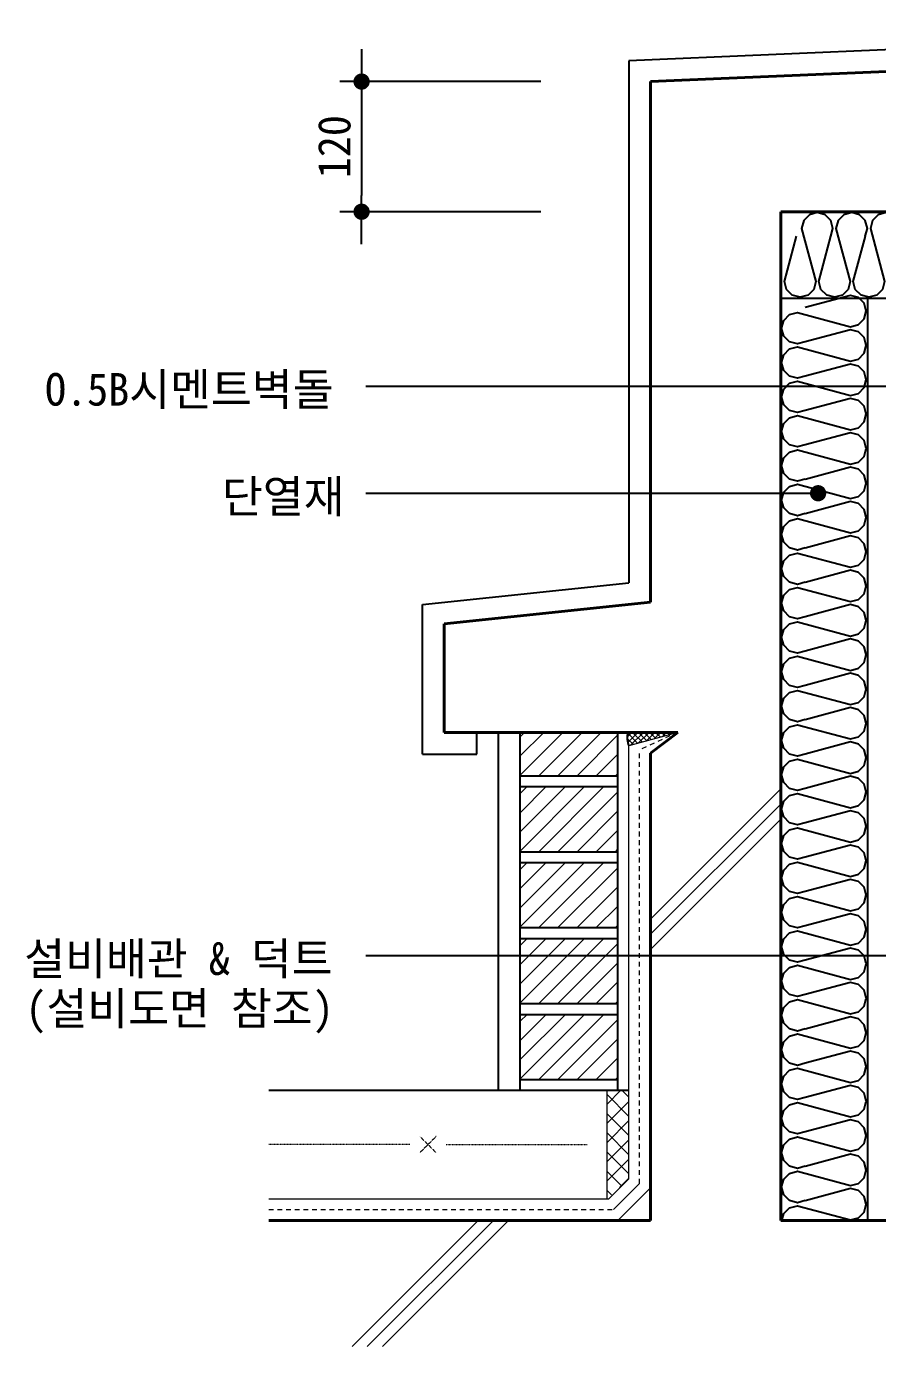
# Model space of a CAD drawing. Header units: millimetres. Extents: x 209 to 75467, y 6568 to 12199.
# Drawn here: x 68316 to 68708, y 7050 to 7658 of the extents above; entities that cross this region are included whole.
import ezdxf

# ---------------------------------------------------------------- set-up
doc = ezdxf.new("R2010")
doc.units = ezdxf.units.MM
doc.header["$MEASUREMENT"] = 0
doc.linetypes.add('HID', pattern=[2, 1.1, -0.9])
doc.layers.get('0').update_dxf_attribs({"linetype": 'CONTINUOUS'})
for name, color, linetype, lineweight in [('A-CONC-LIN1', 2, 'CONTINUOUS', 40), ('A-CONC-LIN2', 7, 'CONTINUOUS', 25), ('A-DIMS', 7, 'CONTINUOUS', 25), ('A-MKXS-LEAD', 7, 'CONTINUOUS', 25), ('A-MKXS-TEXT1', 3, 'CONTINUOUS', 25), ('A-SECT-MESH', 8, 'HID', 18), ('A-WAXM-BLIC', 3, 'CONTINUOUS', 25), ('A-XXXX-FIN3', 4, 'CONTINUOUS', 25), ('A-XXXX-HATC', 8, 'CONTINUOUS', 18), ('A-XXXX-SYMB', 7, 'CONTINUOUS', 25), ('A-XXXX-WAT1', 9, 'HID', 20)]:
    doc.layers.add(name, color=color, linetype=linetype, lineweight=lineweight)
doc.layers.add('A-XXXX-INSL1', color=15, linetype='CONTINUOUS')
doc.styles.add('HY울릉도L', font='H2GTRE.TTF')
doc.styles.add('돋움체', font='')
doc.styles.get('돋움체').set_extended_font_data('DotumChe')
doc.dimstyles.new('CDIM', dxfattribs={"dimtxt": 3, "dimasz": 1.5, "dimexe": 2, "dimexo": 1, "dimgap": 1, "dimtad": 1, "dimdec": 0, "dimrnd": 0.5, "dimzin": 0, "dimdsep": 32, "dimlunit": 6, "dimtxsty": 'HY울릉도L', "dimblk1": '_CIDOT', "dimblk2": '_CIDOT', "dimsah": 1, "dimcen": 5.5, "dimclrd": 2, "dimclre": 2, "dimclrt": 7, "dimadec": 0, "dimazin": 0, "dimtfac": 1, "dimtdec": 0, "dimtix": 1, "dimtmove": 2, "dimatfit": 1, "dimldrblk": '_CIDOT', "dimfxl": 1, "dimtolj": 1, "dimtzin": 0, "dimlwd": -1, "dimarcsym": 0})

# ---------------------------------------------------------------- blocks, each defined once
blk = doc.blocks.new('_CIDOT')
at = {"color": 0, "linetype": 'ByBlock'}
blk.add_line((2, 0), (-1, 0), dxfattribs=at)
at = {"color": 0, "linetype": 'ByBlock', "const_width": 0.5}
blk.add_lwpolyline([(-0.25, 0, 1), (0.25, 0, 1)], format="xyb", close=True, dxfattribs=at)
blk = doc.blocks.new('*D612')
at = {"layer": 'A-DIMS', "lineweight": -2, "transparency": 16777216}
for p, q in [((68553.22, 7632.97), (68460.63, 7632.97)), ((68553.22, 7572.97), (68460.63, 7572.97))]:
    blk.add_line(p, q, dxfattribs=at)
at = {"layer": 'A-DIMS', "transparency": 16777216}
blk.add_line((68470.63, 7625.47), (68470.63, 7580.47), dxfattribs=at)
at = {"layer": 'A-DIMS', "transparency": 16777216, "xscale": 7.5, "yscale": 7.5, "zscale": 7.5}
for p, rotation in [((68470.63, 7632.97), 90), ((68470.63, 7572.97), 270)]:
    blk.add_blockref('_CIDOT', p, dxfattribs=dict(at, rotation=rotation))
at = {"layer": 'A-DIMS', "color": 3, "transparency": 16777216, "insert": (68458.12, 7602.97), "char_height": 15, "attachment_point": 5, "rotation": 90, "style": '돋움체'}
blk.add_mtext('\\A1;120', dxfattribs=at)

msp = doc.modelspace()

# ---------------------------------------------------------------- hatches: boundary and pattern name
at = {"layer": 'A-XXXX-HATC'}
h = msp.add_hatch(dxfattribs=at)
h.set_pattern_fill('ANSI31', color=256, scale=50)
h.set_pattern_definition([(45, (28865.993, 8621.255), (-4.4194174, 4.4194174), [])])
h.paths.add_polyline_path([(68588.7, 7332.97), (68543.7, 7332.97), (68543.7, 7312.97), (68588.7, 7312.97)])
h = msp.add_hatch(dxfattribs=at)
h.set_pattern_fill('ANSI37', color=256, scale=15)
h.set_pattern_definition([(45, (29462.2609, 8836.6135), (-1.325825215, 1.325825215), []), (135, (29462.2609, 8836.6135), (-1.325825215, -1.325825215), [])])
edge = h.paths.add_edge_path()
edge.add_arc((68605.77, 7330.91), 12.77, 170.70623, 199.09393, ccw=False)
edge.add_line((68593.17, 7332.97), (68616.3, 7332.97))
edge.add_line((68616.3, 7332.97), (68593.7, 7326.73))
h = msp.add_hatch(dxfattribs=at)
h.set_pattern_fill('ANSI31', color=256, scale=50)
h.set_pattern_definition([(45, (28865.993, 8586.255), (-4.4194174, 4.4194174), [])])
h.paths.add_polyline_path([(68588.7, 7307.97), (68543.7, 7307.97), (68543.7, 7277.97), (68588.7, 7277.97)])
h = msp.add_hatch(dxfattribs=at)
h.set_pattern_fill('ANSI31', color=256, scale=50)
h.set_pattern_definition([(45, (28865.993, 8551.255), (-4.4194174, 4.4194174), [])])
h.paths.add_polyline_path([(68588.7, 7272.97), (68543.7, 7272.97), (68543.7, 7242.97), (68588.7, 7242.97)])
h = msp.add_hatch(dxfattribs=at)
h.set_pattern_fill('ANSI31', color=256, scale=50)
h.set_pattern_definition([(45, (28865.993, 8516.255), (-4.4194174, 4.4194174), [])])
h.paths.add_polyline_path([(68588.7, 7237.97), (68543.7, 7237.97), (68543.7, 7207.97), (68588.7, 7207.97)])
h = msp.add_hatch(dxfattribs=at)
h.set_pattern_fill('ANSI31', color=256, scale=50)
h.set_pattern_definition([(45, (28865.993, 8481.255), (-4.4194174, 4.4194174), [])])
h.paths.add_polyline_path([(68588.7, 7202.97), (68543.7, 7202.97), (68543.7, 7172.97), (68588.7, 7172.97)])
h = msp.add_hatch(dxfattribs=at)
h.set_pattern_fill('ANSI37', color=256, scale=50)
h.set_pattern_definition([(45, (29588.915, 8860.878), (-4.4194174, 4.4194174), []), (135, (29588.915, 8860.878), (-4.4194174, -4.4194174), [])])
edge = h.paths.add_edge_path()
edge.add_line((68584.56, 7117.97), (68593.7, 7127.11))
edge.add_line((68583.7, 7117.97), (68583.7, 7167.97))
edge.add_line((68583.7, 7167.97), (68593.7, 7167.97))
edge.add_line((68593.7, 7127.11), (68593.7, 7167.97))

# ---------------------------------------------------------------- linework, layer by layer
at = {"layer": 'A-CONC-LIN1'}
for p, q in [((68956.97, 7647.97), (68603.7, 7632.97)), ((68603.7, 7632.97), (68603.7, 7392.97)), ((68663.7, 7572.97), (68663.7, 7107.97)), ((68956.97, 7572.97), (68663.7, 7572.97)), ((68508.7, 7382.97), (68603.7, 7392.97)), ((68508.7, 7332.97), (68508.7, 7382.97)), ((68508.7, 7332.97), (68616.3, 7332.97)), ((68616.3, 7332.97), (68603.7, 7323.39)), ((68603.7, 7323.39), (68603.7, 7107.97)), ((68427.85, 7107.97), (68603.7, 7107.97)), ((68871.97, 7107.97), (68663.7, 7107.97))]:
    msp.add_line(p, q, dxfattribs=at)
at = {"layer": 'A-CONC-LIN2'}
msp.add_line((68427.85, 7167.97), (68593.7, 7167.97), dxfattribs=at)
at = {"layer": 'A-MKXS-LEAD'}
for p, q in [((68472.62, 7492.63), (68878.47, 7492.63)), ((68472.62, 7443.21), (68680.93, 7443.21)), ((68472.62, 7230.2), (68728.06, 7230.2))]:
    msp.add_line(p, q, dxfattribs=at)
at = {"layer": 'A-MKXS-LEAD', "const_width": 3.75}
msp.add_lwpolyline([(68680.93, 7445.08, -1), (68680.93, 7441.33, -1)], format="xyb", close=True, dxfattribs=at)
at = {"layer": 'A-SECT-MESH', "ltscale": 0.05}
for p, q in [((68504.97, 7146.72), (68497.47, 7139.22)), ((68497.47, 7146.72), (68504.97, 7139.22)), ((68492.85, 7142.97), (68427.85, 7142.97)), ((68509.58, 7142.97), (68574.58, 7142.97))]:
    msp.add_line(p, q, dxfattribs=at)
at = {"layer": 'A-WAXM-BLIC'}
for p, q in [((68543.7, 7167.97), (68543.7, 7332.97)), ((68588.7, 7167.97), (68588.7, 7332.97)), ((68543.7, 7312.97), (68588.7, 7312.97)), ((68543.7, 7307.97), (68588.7, 7307.97)), ((68543.7, 7277.97), (68588.7, 7277.97)), ((68543.7, 7272.97), (68588.7, 7272.97)), ((68543.7, 7242.97), (68588.7, 7242.97)), ((68543.7, 7237.97), (68588.7, 7237.97)), ((68543.7, 7207.97), (68588.7, 7207.97)), ((68543.7, 7202.97), (68588.7, 7202.97)), ((68543.7, 7172.97), (68588.7, 7172.97))]:
    msp.add_line(p, q, dxfattribs=at)
at = {"layer": 'A-XXXX-FIN3'}
for p, q in [((68966.97, 7658.41), (68593.7, 7642.56)), ((68593.7, 7642.56), (68593.7, 7401.97)), ((68498.7, 7391.97), (68593.7, 7401.97)), ((68498.7, 7322.97), (68498.7, 7391.97)), ((68523.7, 7322.97), (68523.7, 7332.97)), ((68533.7, 7167.97), (68533.7, 7332.97)), ((68498.7, 7322.97), (68523.7, 7322.97))]:
    msp.add_line(p, q, dxfattribs=at)
at = {"layer": 'A-XXXX-HATC'}
for p, q in [((68603.7, 7246.91, 0), (68663.7, 7306.91, 0)), ((68603.7, 7239.93, 0), (68663.7, 7299.93, 0)), ((68603.7, 7232.94, 0), (68663.7, 7292.94, 0)), ((68466.27, 7049.84, 0), (68524.4, 7107.97, 0)), ((68473.26, 7049.84, 0), (68531.39, 7107.97, 0)), ((68480.24, 7049.84, 0), (68538.37, 7107.97, 0))]:
    msp.add_line(p, q, dxfattribs=at)
at = {"layer": 'A-XXXX-INSL1'}
for p, q in [((68831.97, 7532.97), (68663.7, 7532.97)), ((68703.7, 7532.97), (68703.7, 7107.97))]:
    msp.add_line(p, q, dxfattribs=at)
for points in [[(68686.81, 7561.7), (68687.78, 7565.32), (68686.81, 7568.94), (68684.16, 7571.58), (68680.55, 7572.55), (68676.93, 7571.58), (68674.28, 7568.94), (68673.31, 7565.32), (68679.88, 7540.79), (68678.92, 7537.17), (68676.27, 7534.53), (68672.65, 7533.56), (68669.03, 7534.53), (68666.38, 7537.17), (68665.42, 7540.79), (68671.02, 7561.7)], [(68702.65, 7561.7), (68703.62, 7565.32), (68702.65, 7568.94), (68700, 7571.58), (68696.39, 7572.55), (68692.77, 7571.58), (68690.12, 7568.94), (68689.15, 7565.32), (68695.72, 7540.79), (68694.75, 7537.17), (68692.11, 7534.53), (68688.49, 7533.56), (68684.87, 7534.53), (68682.22, 7537.17), (68681.25, 7540.79), (68686.86, 7561.7)], [(68718.49, 7561.7), (68719.46, 7565.32), (68718.49, 7568.94), (68715.84, 7571.58), (68712.22, 7572.55), (68708.61, 7571.58), (68705.96, 7568.94), (68704.99, 7565.32), (68711.56, 7540.79), (68710.59, 7537.17), (68707.95, 7534.53), (68704.33, 7533.56), (68700.71, 7534.53), (68698.06, 7537.17), (68697.09, 7540.79), (68702.7, 7561.7)], [(68674.97, 7513.02), (68671.36, 7512.05), (68667.74, 7513.02), (68665.09, 7515.67), (68664.12, 7519.29), (68665.09, 7522.91), (68667.74, 7525.55), (68671.36, 7526.52), (68695.89, 7519.95), (68699.5, 7520.92), (68702.15, 7523.57), (68703.12, 7527.18), (68702.15, 7530.8), (68699.5, 7533.45), (68695.89, 7534.42), (68674.97, 7528.82)], [(68674.97, 7497.18), (68671.36, 7496.21), (68667.74, 7497.18), (68665.09, 7499.83), (68664.12, 7503.45), (68665.09, 7507.07), (68667.74, 7509.71), (68671.36, 7510.68), (68695.89, 7504.11), (68699.5, 7505.08), (68702.15, 7507.73), (68703.12, 7511.35), (68702.15, 7514.96), (68699.5, 7517.61), (68695.89, 7518.58), (68674.97, 7512.98)], [(68674.97, 7481.34), (68671.36, 7480.38), (68667.74, 7481.34), (68665.09, 7483.99), (68664.12, 7487.61), (68665.09, 7491.23), (68667.74, 7493.88), (68671.36, 7494.84), (68695.89, 7488.27), (68699.5, 7489.24), (68702.15, 7491.89), (68703.12, 7495.51), (68702.15, 7499.12), (68699.5, 7501.77), (68695.89, 7502.74), (68674.97, 7497.14)], [(68674.97, 7465.51), (68671.36, 7464.54), (68667.74, 7465.51), (68665.09, 7468.15), (68664.12, 7471.77), (68665.09, 7475.39), (68667.74, 7478.04), (68671.36, 7479.01), (68695.89, 7472.43), (68699.5, 7473.4), (68702.15, 7476.05), (68703.12, 7479.67), (68702.15, 7483.29), (68699.5, 7485.93), (68695.89, 7486.9), (68674.97, 7481.3)], [(68674.97, 7449.67), (68671.36, 7448.7), (68667.74, 7449.67), (68665.09, 7452.31), (68664.12, 7455.93), (68665.09, 7459.55), (68667.74, 7462.2), (68671.36, 7463.17), (68695.89, 7456.59), (68699.5, 7457.56), (68702.15, 7460.21), (68703.12, 7463.83), (68702.15, 7467.45), (68699.5, 7470.09), (68695.89, 7471.06), (68674.97, 7465.46)], [(68674.97, 7433.83), (68671.36, 7432.86), (68667.74, 7433.83), (68665.09, 7436.48), (68664.12, 7440.09), (68665.09, 7443.71), (68667.74, 7446.36), (68671.36, 7447.33), (68695.89, 7440.76), (68699.5, 7441.72), (68702.15, 7444.37), (68703.12, 7447.99), (68702.15, 7451.61), (68699.5, 7454.26), (68695.89, 7455.22), (68674.97, 7449.62)], [(68674.97, 7417.99), (68671.36, 7417.02), (68667.74, 7417.99), (68665.09, 7420.64), (68664.12, 7424.25), (68665.09, 7427.87), (68667.74, 7430.52), (68671.36, 7431.49), (68695.89, 7424.92), (68699.5, 7425.89), (68702.15, 7428.53), (68703.12, 7432.15), (68702.15, 7435.77), (68699.5, 7438.42), (68695.89, 7439.39), (68674.97, 7433.78)], [(68674.97, 7402.15), (68671.36, 7401.18), (68667.74, 7402.15), (68665.09, 7404.8), (68664.12, 7408.42), (68665.09, 7412.03), (68667.74, 7414.68), (68671.36, 7415.65), (68695.89, 7409.08), (68699.5, 7410.05), (68702.15, 7412.7), (68703.12, 7416.31), (68702.15, 7419.93), (68699.5, 7422.58), (68695.89, 7423.55), (68674.97, 7417.94)], [(68674.97, 7386.31), (68671.36, 7385.34), (68667.74, 7386.31), (68665.09, 7388.96), (68664.12, 7392.58), (68665.09, 7396.19), (68667.74, 7398.84), (68671.36, 7399.81), (68695.89, 7393.24), (68699.5, 7394.21), (68702.15, 7396.86), (68703.12, 7400.47), (68702.15, 7404.09), (68699.5, 7406.74), (68695.89, 7407.71), (68674.97, 7402.11)], [(68674.97, 7370.47), (68671.36, 7369.5), (68667.74, 7370.47), (68665.09, 7373.12), (68664.12, 7376.74), (68665.09, 7380.36), (68667.74, 7383), (68671.36, 7383.97), (68695.89, 7377.4), (68699.5, 7378.37), (68702.15, 7381.02), (68703.12, 7384.63), (68702.15, 7388.25), (68699.5, 7390.9), (68695.89, 7391.87), (68674.97, 7386.27)], [(68674.97, 7354.63), (68671.36, 7353.66), (68667.74, 7354.63), (68665.09, 7357.28), (68664.12, 7360.9), (68665.09, 7364.52), (68667.74, 7367.16), (68671.36, 7368.13), (68695.89, 7361.56), (68699.5, 7362.53), (68702.15, 7365.18), (68703.12, 7368.8), (68702.15, 7372.41), (68699.5, 7375.06), (68695.89, 7376.03), (68674.97, 7370.43)], [(68674.97, 7338.84), (68671.36, 7337.87), (68667.74, 7338.84), (68665.09, 7341.49), (68664.12, 7345.11), (68665.09, 7348.72), (68667.74, 7351.37), (68671.36, 7352.34), (68695.89, 7345.77), (68699.5, 7346.74), (68702.15, 7349.38), (68703.12, 7353), (68702.15, 7356.62), (68699.5, 7359.27), (68695.89, 7360.24), (68674.97, 7354.63)], [(68674.97, 7323), (68671.36, 7322.03), (68667.74, 7323), (68665.09, 7325.65), (68664.12, 7329.27), (68665.09, 7332.88), (68667.74, 7335.53), (68671.36, 7336.5), (68695.89, 7329.93), (68699.5, 7330.9), (68702.15, 7333.55), (68703.12, 7337.16), (68702.15, 7340.78), (68699.5, 7343.43), (68695.89, 7344.4), (68674.97, 7338.79)], [(68674.97, 7307.16), (68671.36, 7306.19), (68667.74, 7307.16), (68665.09, 7309.81), (68664.12, 7313.43), (68665.09, 7317.04), (68667.74, 7319.69), (68671.36, 7320.66), (68695.89, 7314.09), (68699.5, 7315.06), (68702.15, 7317.71), (68703.12, 7321.32), (68702.15, 7324.94), (68699.5, 7327.59), (68695.89, 7328.56), (68674.97, 7322.96)], [(68674.97, 7291.32), (68671.36, 7290.35), (68667.74, 7291.32), (68665.09, 7293.97), (68664.12, 7297.59), (68665.09, 7301.21), (68667.74, 7303.85), (68671.36, 7304.82), (68695.89, 7298.25), (68699.5, 7299.22), (68702.15, 7301.87), (68703.12, 7305.49), (68702.15, 7309.1), (68699.5, 7311.75), (68695.89, 7312.72), (68674.97, 7307.12)], [(68674.97, 7275.48), (68671.36, 7274.52), (68667.74, 7275.48), (68665.09, 7278.13), (68664.12, 7281.75), (68665.09, 7285.37), (68667.74, 7288.02), (68671.36, 7288.98), (68695.89, 7282.41), (68699.5, 7283.38), (68702.15, 7286.03), (68703.12, 7289.65), (68702.15, 7293.26), (68699.5, 7295.91), (68695.89, 7296.88), (68674.97, 7291.28)], [(68674.97, 7259.65), (68671.36, 7258.68), (68667.74, 7259.65), (68665.09, 7262.29), (68664.12, 7265.91), (68665.09, 7269.53), (68667.74, 7272.18), (68671.36, 7273.15), (68695.89, 7266.57), (68699.5, 7267.54), (68702.15, 7270.19), (68703.12, 7273.81), (68702.15, 7277.42), (68699.5, 7280.07), (68695.89, 7281.04), (68674.97, 7275.44)], [(68674.97, 7243.81), (68671.36, 7242.84), (68667.74, 7243.81), (68665.09, 7246.45), (68664.12, 7250.07), (68665.09, 7253.69), (68667.74, 7256.34), (68671.36, 7257.31), (68695.89, 7250.73), (68699.5, 7251.7), (68702.15, 7254.35), (68703.12, 7257.97), (68702.15, 7261.59), (68699.5, 7264.23), (68695.89, 7265.2), (68674.97, 7259.6)], [(68674.97, 7227.97), (68671.36, 7227), (68667.74, 7227.97), (68665.09, 7230.62), (68664.12, 7234.23), (68665.09, 7237.85), (68667.74, 7240.5), (68671.36, 7241.47), (68695.89, 7234.9), (68699.5, 7235.86), (68702.15, 7238.51), (68703.12, 7242.13), (68702.15, 7245.75), (68699.5, 7248.4), (68695.89, 7249.36), (68674.97, 7243.76)], [(68674.97, 7212.13), (68671.36, 7211.16), (68667.74, 7212.13), (68665.09, 7214.78), (68664.12, 7218.39), (68665.09, 7222.01), (68667.74, 7224.66), (68671.36, 7225.63), (68695.89, 7219.06), (68699.5, 7220.03), (68702.15, 7222.67), (68703.12, 7226.29), (68702.15, 7229.91), (68699.5, 7232.56), (68695.89, 7233.53), (68674.97, 7227.92)], [(68674.97, 7196.29), (68671.36, 7195.32), (68667.74, 7196.29), (68665.09, 7198.94), (68664.12, 7202.56), (68665.09, 7206.17), (68667.74, 7208.82), (68671.36, 7209.79), (68695.89, 7203.22), (68699.5, 7204.19), (68702.15, 7206.83), (68703.12, 7210.45), (68702.15, 7214.07), (68699.5, 7216.72), (68695.89, 7217.69), (68674.97, 7212.08)], [(68674.97, 7180.45), (68671.36, 7179.48), (68667.74, 7180.45), (68665.09, 7183.1), (68664.12, 7186.72), (68665.09, 7190.33), (68667.74, 7192.98), (68671.36, 7193.95), (68695.89, 7187.38), (68699.5, 7188.35), (68702.15, 7191), (68703.12, 7194.61), (68702.15, 7198.23), (68699.5, 7200.88), (68695.89, 7201.85), (68674.97, 7196.24)], [(68674.97, 7164.66), (68671.36, 7163.69), (68667.74, 7164.66), (68665.09, 7167.31), (68664.12, 7170.92), (68665.09, 7174.54), (68667.74, 7177.19), (68671.36, 7178.16), (68695.89, 7171.58), (68699.5, 7172.55), (68702.15, 7175.2), (68703.12, 7178.82), (68702.15, 7182.44), (68699.5, 7185.08), (68695.89, 7186.05), (68674.97, 7180.45)], [(68674.97, 7148.82), (68671.36, 7147.85), (68667.74, 7148.82), (68665.09, 7151.47), (68664.12, 7155.08), (68665.09, 7158.7), (68667.74, 7161.35), (68671.36, 7162.32), (68695.89, 7155.75), (68699.5, 7156.72), (68702.15, 7159.36), (68703.12, 7162.98), (68702.15, 7166.6), (68699.5, 7169.25), (68695.89, 7170.22), (68674.97, 7164.61)], [(68674.97, 7132.98), (68671.36, 7132.01), (68667.74, 7132.98), (68665.09, 7135.63), (68664.12, 7139.24), (68665.09, 7142.86), (68667.74, 7145.51), (68671.36, 7146.48), (68695.89, 7139.91), (68699.5, 7140.88), (68702.15, 7143.52), (68703.12, 7147.14), (68702.15, 7150.76), (68699.5, 7153.41), (68695.89, 7154.38), (68674.97, 7148.77)], [(68674.97, 7117.14), (68671.36, 7116.17), (68667.74, 7117.14), (68665.09, 7119.79), (68664.12, 7123.41), (68665.09, 7127.02), (68667.74, 7129.67), (68671.36, 7130.64), (68695.89, 7124.07), (68699.5, 7125.04), (68702.15, 7127.69), (68703.12, 7131.3), (68702.15, 7134.92), (68699.5, 7137.57), (68695.89, 7138.54), (68674.97, 7132.93)], [(68664.23, 7107.97), (68665.09, 7111.18), (68667.74, 7113.83), (68671.36, 7114.8), (68695.89, 7108.23), (68699.5, 7109.2), (68702.15, 7111.85), (68703.12, 7115.46), (68702.15, 7119.08), (68699.5, 7121.73), (68695.89, 7122.7), (68674.97, 7117.1)]]:
    msp.add_lwpolyline(points, dxfattribs=at)
at = {"layer": 'A-XXXX-SYMB'}
msp.add_arc((68605.77, 7330.91), 12.77, 170.70623, 199.09393, dxfattribs=at)
at = {"layer": 'A-XXXX-WAT1', "linetype": 'Continuous', "ltscale": 2}
for p, q in [((68616.3, 7332.97), (68593.7, 7326.73)), ((68593.7, 7127.11), (68593.7, 7326.73)), ((68583.7, 7117.97), (68583.7, 7167.97)), ((68584.56, 7117.97), (68593.7, 7127.11)), ((68586.63, 7112.97), (68598.7, 7125.04)), ((68588.7, 7107.97), (68603.7, 7122.97)), ((68588.7, 7107.97), (68603.7, 7122.97)), ((68427.85, 7117.97), (68584.56, 7117.97))]:
    msp.add_line(p, q, dxfattribs=at)
at = {"layer": 'A-XXXX-WAT1', "ltscale": 2}
for p, q in [((68616.3, 7332.97), (68598.7, 7324.93)), ((68598.7, 7125.04), (68598.7, 7324.93)), ((68427.85, 7112.97), (68586.63, 7112.97))]:
    msp.add_line(p, q, dxfattribs=at)

# ---------------------------------------------------------------- texts
at = {"layer": 'A-MKXS-TEXT1', "style": '돋움체'}
for s, p in [('O.5B시멘트벽돌', (68324.82, 7483.6)), ('단열재', (68406.32, 7434.17)), ('설비배관 & 덕트', (68315.24, 7221.17)), ('(설비도면 참조)', (68315.79, 7198.18))]:
    msp.add_text(s, height=15, dxfattribs=at).set_placement(p)

# ---------------------------------------------------------------- dimensions: what is measured, and where the dimension line sits
at = {"layer": 'A-DIMS'}
dim = msp.add_linear_dim(base=(68470.63, 7572.97), p1=(68558.22, 7632.97), p2=(68558.22, 7572.97), angle=90, text='120', dimstyle='CDIM', override={"dimscale": 5, "dimtxsty": '돋움체', "dimclrd": 256, "dimclre": 256, "dimclrt": 3}, dxfattribs=at)
dim.commit()
dim.dimension.update_dxf_attribs({"geometry": '*D612', "text_midpoint": (68458.12, 7602.97)})

doc.saveas('drawing.dxf')
